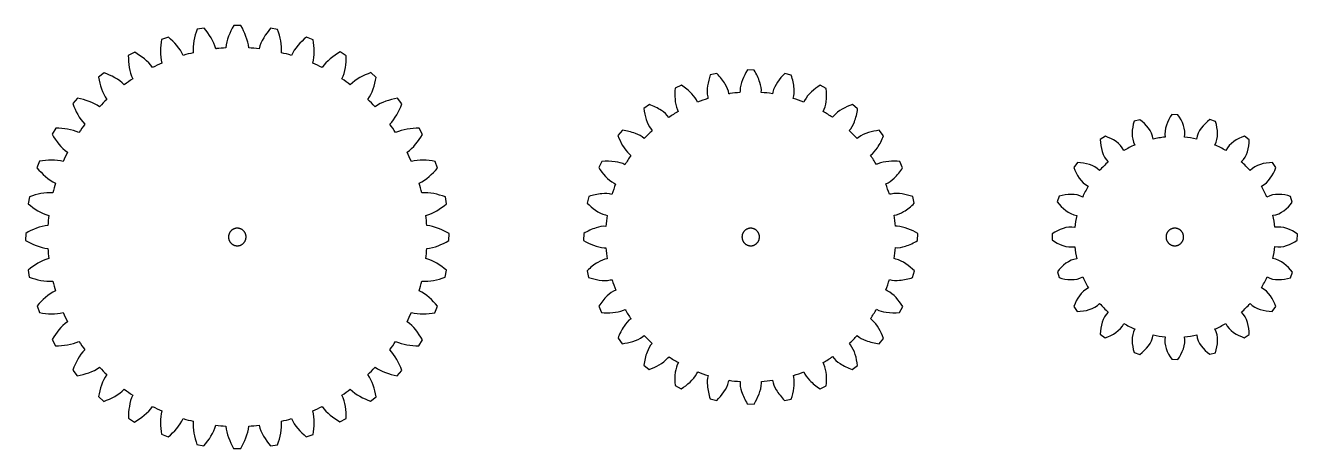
# Model space of a CAD drawing. Header units: millimetres. Extents: x 19 to 133, y 113 to 151.
import ezdxf

# ---------------------------------------------------------------- set-up
doc = ezdxf.new("R2010")
doc.units = ezdxf.units.MM
doc.header["$MEASUREMENT"] = 0
doc.layers.add('Layer 1', color=7, linetype='Continuous')

# ---------------------------------------------------------------- blocks, each defined once
blk = doc.blocks.new('block 2')
at = {"layer": 'Layer 1', "color": 32, "lineweight": 25, "true_color": 0xcc6600}
blk.add_open_spline([(82.24, 145.31), (82.54, 145.35), (82.84, 145.38), (83.14, 145.41), (83.14, 145.41), (83.15, 145.56), (83.15, 145.56), (83.17, 146.24), (83.48, 146.87), (83.81, 147.44), (83.81, 147.44), (84.43, 147.41), (84.43, 147.41), (84.64, 147.07), (84.82, 146.7), (84.94, 146.31), (85.04, 146.02), (85.11, 145.71), (85.07, 145.41), (85.4, 145.38), (85.74, 145.35), (86.07, 145.3), (86.07, 145.3), (86.11, 145.45), (86.11, 145.45), (86.28, 146.1), (86.72, 146.64), (87.18, 147.12), (87.18, 147.12), (87.78, 146.96), (87.78, 146.96), (87.9, 146.58), (88, 146.18), (88.03, 145.78), (88.06, 145.48), (88.06, 145.16), (87.95, 144.87), (88.27, 144.77), (88.59, 144.66), (88.9, 144.54), (88.9, 144.54), (88.98, 144.67), (88.98, 144.67), (89.29, 145.27), (89.84, 145.71), (90.39, 146.07), (90.39, 146.07), (90.94, 145.78), (90.94, 145.78), (90.98, 145.38), (90.98, 144.97), (90.92, 144.57), (90.88, 144.27), (90.81, 143.96), (90.64, 143.7), (90.93, 143.53), (91.22, 143.35), (91.49, 143.17), (91.49, 143.17), (91.6, 143.28), (91.6, 143.28), (92.04, 143.79), (92.67, 144.1), (93.29, 144.33), (93.29, 144.33), (93.76, 143.93), (93.76, 143.93), (93.71, 143.53), (93.62, 143.13), (93.47, 142.75), (93.36, 142.46), (93.23, 142.18), (93.01, 141.96), (93.25, 141.73), (93.49, 141.5), (93.72, 141.25), (93.72, 141.25), (93.85, 141.34), (93.85, 141.34), (94.39, 141.74), (95.07, 141.9), (95.72, 141.99), (95.72, 141.99), (96.09, 141.49), (96.09, 141.49), (95.95, 141.11), (95.78, 140.74), (95.55, 140.41), (95.38, 140.15), (95.19, 139.9), (94.92, 139.74), (95.11, 139.47), (95.29, 139.18), (95.46, 138.89), (95.46, 138.89), (95.6, 138.95), (95.6, 138.95), (96.22, 139.22), (96.92, 139.22), (97.58, 139.17), (97.58, 139.17), (97.83, 138.6), (97.83, 138.6), (97.61, 138.26), (97.35, 137.94), (97.06, 137.66), (96.84, 137.45), (96.59, 137.25), (96.3, 137.15), (96.42, 136.84), (96.53, 136.52), (96.63, 136.21), (96.63, 136.21), (96.79, 136.23), (96.79, 136.23), (97.45, 136.36), (98.13, 136.2), (98.76, 136), (98.76, 136), (98.88, 135.39), (98.88, 135.39), (98.58, 135.11), (98.27, 134.85), (97.92, 134.64), (97.65, 134.49), (97.37, 134.35), (97.06, 134.32), (97.11, 133.99), (97.15, 133.66), (97.18, 133.32), (97.18, 133.32), (97.33, 133.31), (97.33, 133.31), (98, 133.29), (98.64, 132.98), (99.21, 132.65), (99.21, 132.65), (99.18, 132.03), (99.18, 132.03), (98.84, 131.82), (98.47, 131.64), (98.08, 131.52), (97.79, 131.42), (97.48, 131.35), (97.18, 131.39), (97.15, 131.06), (97.12, 130.72), (97.07, 130.39), (97.07, 130.39), (97.22, 130.35), (97.22, 130.35), (97.87, 130.18), (98.41, 129.74), (98.89, 129.28), (98.89, 129.28), (98.73, 128.68), (98.73, 128.68), (98.35, 128.56), (97.95, 128.46), (97.55, 128.43), (97.25, 128.4), (96.93, 128.4), (96.64, 128.51), (96.54, 128.19), (96.43, 127.87), (96.31, 127.56), (96.31, 127.56), (96.44, 127.48), (96.44, 127.48), (97.04, 127.17), (97.48, 126.62), (97.84, 126.07), (97.84, 126.07), (97.55, 125.52), (97.55, 125.52), (97.15, 125.48), (96.74, 125.48), (96.34, 125.54), (96.04, 125.58), (95.73, 125.65), (95.47, 125.82), (95.3, 125.53), (95.12, 125.24), (94.94, 124.97), (94.94, 124.97), (95.05, 124.86), (95.05, 124.86), (95.56, 124.42), (95.87, 123.79), (96.1, 123.17), (96.1, 123.17), (95.7, 122.7), (95.7, 122.7), (95.3, 122.76), (94.9, 122.84), (94.52, 122.99), (94.23, 123.1), (93.95, 123.23), (93.73, 123.45), (93.5, 123.21), (93.27, 122.97), (93.02, 122.74), (93.02, 122.74), (93.11, 122.61), (93.11, 122.61), (93.51, 122.07), (93.67, 121.39), (93.76, 120.74), (93.76, 120.74), (93.26, 120.37), (93.26, 120.37), (92.88, 120.51), (92.51, 120.68), (92.18, 120.91), (91.92, 121.08), (91.67, 121.27), (91.51, 121.54), (91.24, 121.35), (90.95, 121.17), (90.66, 121), (90.66, 121), (90.72, 120.86), (90.72, 120.86), (90.99, 120.24), (90.99, 119.54), (90.94, 118.88), (90.94, 118.88), (90.37, 118.63), (90.37, 118.63), (90.03, 118.85), (89.71, 119.11), (89.43, 119.4), (89.22, 119.62), (89.02, 119.87), (88.92, 120.16), (88.61, 120.04), (88.29, 119.93), (87.98, 119.83), (87.98, 119.83), (88, 119.67), (88, 119.67), (88.13, 119.01), (87.97, 118.33), (87.77, 117.7), (87.77, 117.7), (87.16, 117.58), (87.16, 117.58), (86.88, 117.88), (86.62, 118.19), (86.41, 118.54), (86.26, 118.81), (86.12, 119.09), (86.09, 119.4), (85.76, 119.35), (85.43, 119.31), (85.09, 119.28), (85.09, 119.28), (85.08, 119.13), (85.08, 119.13), (85.06, 118.46), (84.75, 117.82), (84.42, 117.25), (84.42, 117.25), (83.8, 117.28), (83.8, 117.28), (83.59, 117.62), (83.41, 117.99), (83.29, 118.38), (83.19, 118.67), (83.12, 118.98), (83.16, 119.28), (82.83, 119.31), (82.49, 119.34), (82.16, 119.39), (82.16, 119.39), (82.12, 119.24), (82.12, 119.24), (81.95, 118.59), (81.51, 118.05), (81.05, 117.57), (81.05, 117.57), (80.45, 117.73), (80.45, 117.73), (80.33, 118.11), (80.23, 118.51), (80.2, 118.91), (80.17, 119.22), (80.17, 119.53), (80.28, 119.82), (79.96, 119.92), (79.64, 120.03), (79.33, 120.15), (79.33, 120.15), (79.25, 120.02), (79.25, 120.02), (78.94, 119.42), (78.39, 118.98), (77.84, 118.62), (77.84, 118.62), (77.29, 118.91), (77.29, 118.91), (77.25, 119.31), (77.25, 119.72), (77.31, 120.12), (77.35, 120.42), (77.42, 120.73), (77.59, 120.99), (77.3, 121.16), (77.01, 121.34), (76.74, 121.52), (76.74, 121.52), (76.63, 121.41), (76.63, 121.41), (76.19, 120.9), (75.56, 120.59), (74.94, 120.36), (74.94, 120.36), (74.47, 120.76), (74.47, 120.76), (74.52, 121.16), (74.61, 121.56), (74.76, 121.94), (74.87, 122.23), (75, 122.51), (75.22, 122.73), (74.98, 122.96), (74.74, 123.19), (74.51, 123.44), (74.51, 123.44), (74.38, 123.35), (74.38, 123.35), (73.84, 122.95), (73.16, 122.79), (72.51, 122.7), (72.51, 122.7), (72.14, 123.2), (72.14, 123.2), (72.28, 123.58), (72.45, 123.95), (72.68, 124.28), (72.85, 124.54), (73.04, 124.79), (73.31, 124.95), (73.12, 125.22), (72.94, 125.51), (72.77, 125.8), (72.77, 125.8), (72.63, 125.74), (72.63, 125.74), (72.01, 125.47), (71.31, 125.47), (70.65, 125.52), (70.65, 125.52), (70.4, 126.09), (70.4, 126.09), (70.62, 126.43), (70.88, 126.75), (71.17, 127.03), (71.39, 127.24), (71.64, 127.44), (71.93, 127.54), (71.81, 127.85), (71.7, 128.17), (71.6, 128.48), (71.6, 128.48), (71.44, 128.46), (71.44, 128.46), (70.78, 128.33), (70.1, 128.49), (69.47, 128.69), (69.47, 128.69), (69.35, 129.3), (69.35, 129.3), (69.65, 129.58), (69.96, 129.84), (70.31, 130.05), (70.58, 130.2), (70.86, 130.34), (71.17, 130.37), (71.12, 130.7), (71.08, 131.03), (71.05, 131.37), (71.05, 131.37), (70.9, 131.38), (70.9, 131.38), (70.22, 131.4), (69.59, 131.71), (69.02, 132.04), (69.02, 132.04), (69.05, 132.66), (69.05, 132.66), (69.39, 132.87), (69.76, 133.05), (70.15, 133.17), (70.44, 133.27), (70.75, 133.34), (71.05, 133.3), (71.08, 133.63), (71.11, 133.97), (71.16, 134.3), (71.16, 134.3), (71.01, 134.34), (71.01, 134.34), (70.36, 134.51), (69.82, 134.95), (69.34, 135.41), (69.34, 135.41), (69.5, 136.01), (69.5, 136.01), (69.88, 136.13), (70.28, 136.23), (70.68, 136.26), (70.98, 136.29), (71.3, 136.29), (71.59, 136.18), (71.69, 136.5), (71.8, 136.82), (71.92, 137.13), (71.92, 137.13), (71.79, 137.21), (71.79, 137.21), (71.19, 137.52), (70.75, 138.07), (70.39, 138.62), (70.39, 138.62), (70.68, 139.17), (70.68, 139.17), (71.08, 139.21), (71.49, 139.21), (71.89, 139.15), (72.19, 139.11), (72.5, 139.04), (72.76, 138.87), (72.93, 139.16), (73.11, 139.45), (73.29, 139.72), (73.29, 139.72), (73.18, 139.83), (73.18, 139.83), (72.67, 140.27), (72.36, 140.9), (72.13, 141.52), (72.13, 141.52), (72.53, 141.99), (72.53, 141.99), (72.93, 141.94), (73.33, 141.85), (73.71, 141.7), (74, 141.59), (74.28, 141.46), (74.5, 141.24), (74.73, 141.48), (74.96, 141.72), (75.21, 141.95), (75.21, 141.95), (75.12, 142.08), (75.12, 142.08), (74.72, 142.62), (74.56, 143.3), (74.47, 143.95), (74.47, 143.95), (74.97, 144.32), (74.97, 144.32), (75.35, 144.18), (75.72, 144.01), (76.05, 143.78), (76.31, 143.61), (76.56, 143.42), (76.72, 143.15), (76.99, 143.34), (77.28, 143.52), (77.57, 143.69), (77.57, 143.69), (77.51, 143.83), (77.51, 143.83), (77.24, 144.45), (77.24, 145.15), (77.29, 145.81), (77.29, 145.81), (77.86, 146.06), (77.86, 146.06), (78.2, 145.84), (78.52, 145.58), (78.8, 145.29), (79.01, 145.07), (79.21, 144.82), (79.31, 144.53), (79.62, 144.65), (79.94, 144.76), (80.25, 144.86), (80.25, 144.86), (80.23, 145.02), (80.23, 145.02), (80.1, 145.68), (80.26, 146.36), (80.46, 146.99), (80.46, 146.99), (81.07, 147.11), (81.07, 147.11), (81.35, 146.81), (81.61, 146.5), (81.82, 146.15), (81.97, 145.88), (82.11, 145.6), (82.14, 145.29), (82.17, 145.3), (82.21, 145.3), (82.24, 145.31)], degree=3, knots=[0, 0, 0, 0, 1, 1, 1, 2, 2, 2, 3, 3, 3, 4, 4, 4, 5, 5, 5, 6, 6, 6, 7, 7, 7, 8, 8, 8, 9, 9, 9, 10, 10, 10, 11, 11, 11, 12, 12, 12, 13, 13, 13, 14, 14, 14, 15, 15, 15, 16, 16, 16, 17, 17, 17, 18, 18, 18, 19, 19, 19, 20, 20, 20, 21, 21, 21, 22, 22, 22, 23, 23, 23, 24, 24, 24, 25, 25, 25, 26, 26, 26, 27, 27, 27, 28, 28, 28, 29, 29, 29, 30, 30, 30, 31, 31, 31, 32, 32, 32, 33, 33, 33, 34, 34, 34, 35, 35, 35, 36, 36, 36, 37, 37, 37, 38, 38, 38, 39, 39, 39, 40, 40, 40, 41, 41, 41, 42, 42, 42, 43, 43, 43, 44, 44, 44, 45, 45, 45, 46, 46, 46, 47, 47, 47, 48, 48, 48, 49, 49, 49, 50, 50, 50, 51, 51, 51, 52, 52, 52, 53, 53, 53, 54, 54, 54, 55, 55, 55, 56, 56, 56, 57, 57, 57, 58, 58, 58, 59, 59, 59, 60, 60, 60, 61, 61, 61, 62, 62, 62, 63, 63, 63, 64, 64, 64, 65, 65, 65, 66, 66, 66, 67, 67, 67, 68, 68, 68, 69, 69, 69, 70, 70, 70, 71, 71, 71, 72, 72, 72, 73, 73, 73, 74, 74, 74, 75, 75, 75, 76, 76, 76, 77, 77, 77, 78, 78, 78, 79, 79, 79, 80, 80, 80, 81, 81, 81, 82, 82, 82, 83, 83, 83, 84, 84, 84, 85, 85, 85, 86, 86, 86, 87, 87, 87, 88, 88, 88, 89, 89, 89, 90, 90, 90, 91, 91, 91, 92, 92, 92, 93, 93, 93, 94, 94, 94, 95, 95, 95, 96, 96, 96, 97, 97, 97, 98, 98, 98, 99, 99, 99, 100, 100, 100, 101, 101, 101, 102, 102, 102, 103, 103, 103, 104, 104, 104, 105, 105, 105, 106, 106, 106, 107, 107, 107, 108, 108, 108, 109, 109, 109, 110, 110, 110, 111, 111, 111, 112, 112, 112, 113, 113, 113, 114, 114, 114, 115, 115, 115, 116, 116, 116, 117, 117, 117, 118, 118, 118, 119, 119, 119, 120, 120, 120, 121, 121, 121, 122, 122, 122, 123, 123, 123, 124, 124, 124, 125, 125, 125, 126, 126, 126, 127, 127, 127, 128, 128, 128, 129, 129, 129, 130, 130, 130, 131, 131, 131, 132, 132, 132, 133, 133, 133, 134, 134, 134, 135, 135, 135, 136, 136, 136, 137, 137, 137, 138, 138, 138, 139, 139, 139, 140, 140, 140, 141, 141, 141, 142, 142, 142, 143, 143, 143, 144, 144, 144, 145, 145, 145, 146, 146, 146, 147, 147, 147, 148, 148, 148, 149, 149, 149, 150, 150, 150, 151, 151, 151, 152, 152, 152, 153, 153, 153, 154, 154, 154, 155, 155, 155, 156, 156, 156, 157, 157, 157, 158, 158, 158, 159, 159, 159, 160, 160, 160, 161, 161, 161, 162, 162, 162, 163, 163, 163, 164, 164, 164, 165, 165, 165, 166, 166, 166, 167, 167, 167, 168, 168, 168, 169, 169, 169, 169], dxfattribs=at)
blk = doc.blocks.new('block 3')
at = {"layer": 'Layer 1', "color": 75, "lineweight": 25, "true_color": 0x72994c}
blk.add_lwpolyline([(84.91, 132.35), (84.91, 132.37), (84.9, 132.4), (84.9, 132.42), (84.9, 132.45), (84.9, 132.48), (84.89, 132.5), (84.88, 132.53), (84.88, 132.55), (84.87, 132.58), (84.86, 132.6), (84.85, 132.63), (84.84, 132.65), (84.83, 132.68), (84.82, 132.7), (84.81, 132.72), (84.8, 132.75), (84.78, 132.77), (84.77, 132.79), (84.75, 132.81), (84.74, 132.83), (84.72, 132.85), (84.7, 132.87), (84.68, 132.89), (84.67, 132.91), (84.65, 132.93), (84.63, 132.95), (84.61, 132.96), (84.59, 132.98), (84.56, 133), (84.54, 133.01), (84.52, 133.02), (84.5, 133.04), (84.47, 133.05), (84.45, 133.06), (84.43, 133.07), (84.4, 133.08), (84.38, 133.09), (84.35, 133.1), (84.33, 133.11), (84.3, 133.11), (84.28, 133.12), (84.25, 133.12), (84.22, 133.13), (84.2, 133.13), (84.17, 133.13), (84.14, 133.14), (84.12, 133.14), (84.09, 133.14), (84.07, 133.13), (84.04, 133.13), (84.01, 133.13), (83.99, 133.13), (83.96, 133.12), (83.94, 133.12), (83.91, 133.11), (83.88, 133.1), (83.86, 133.09), (83.83, 133.08), (83.81, 133.08), (83.79, 133.06), (83.76, 133.05), (83.74, 133.04), (83.72, 133.03), (83.69, 133.01), (83.67, 133), (83.65, 132.98), (83.63, 132.97), (83.61, 132.95), (83.59, 132.94), (83.57, 132.92), (83.55, 132.9), (83.53, 132.88), (83.51, 132.86), (83.5, 132.84), (83.48, 132.82), (83.47, 132.8), (83.45, 132.78), (83.44, 132.75), (83.42, 132.73), (83.41, 132.71), (83.4, 132.68), (83.39, 132.66), (83.38, 132.63), (83.37, 132.61), (83.36, 132.59), (83.35, 132.56), (83.35, 132.53), (83.34, 132.51), (83.34, 132.48), (83.33, 132.46), (83.33, 132.43), (83.33, 132.4), (83.32, 132.38), (83.32, 132.35), (83.32, 132.33), (83.33, 132.3), (83.33, 132.27), (83.33, 132.25), (83.33, 132.22), (83.34, 132.19), (83.34, 132.17), (83.35, 132.14), (83.36, 132.12), (83.37, 132.09), (83.37, 132.07), (83.38, 132.04), (83.39, 132.02), (83.41, 131.99), (83.42, 131.97), (83.43, 131.95), (83.44, 131.93), (83.46, 131.9), (83.47, 131.88), (83.49, 131.86), (83.51, 131.84), (83.52, 131.82), (83.54, 131.8), (83.56, 131.78), (83.58, 131.76), (83.6, 131.75), (83.62, 131.73), (83.64, 131.71), (83.66, 131.7), (83.68, 131.68), (83.7, 131.67), (83.73, 131.66), (83.75, 131.64), (83.77, 131.63), (83.8, 131.62), (83.82, 131.61), (83.85, 131.6), (83.87, 131.59), (83.9, 131.58), (83.92, 131.58), (83.95, 131.57), (83.97, 131.57), (84, 131.56), (84.03, 131.56), (84.05, 131.56), (84.08, 131.55), (84.11, 131.55), (84.13, 131.55), (84.16, 131.55), (84.18, 131.56), (84.21, 131.56), (84.24, 131.56), (84.26, 131.57), (84.29, 131.57), (84.31, 131.58), (84.34, 131.59), (84.36, 131.59), (84.39, 131.6), (84.41, 131.61), (84.44, 131.62), (84.46, 131.63), (84.49, 131.65), (84.51, 131.66), (84.53, 131.67), (84.55, 131.69), (84.58, 131.7), (84.6, 131.72), (84.62, 131.73), (84.64, 131.75), (84.66, 131.77), (84.68, 131.79), (84.69, 131.81), (84.71, 131.83), (84.73, 131.85), (84.74, 131.87), (84.76, 131.89), (84.78, 131.91), (84.79, 131.93), (84.8, 131.95), (84.82, 131.98), (84.83, 132), (84.84, 132.02), (84.85, 132.05), (84.86, 132.07), (84.87, 132.1), (84.87, 132.12), (84.88, 132.15), (84.89, 132.18), (84.89, 132.2), (84.9, 132.23), (84.9, 132.25), (84.9, 132.28), (84.91, 132.31), (84.91, 132.33)], dxfattribs=at)
blk = doc.blocks.new('block 4')
at = {"layer": 'Layer 1', "color": 152, "lineweight": 25, "true_color": 0x0066cc}
blk.add_open_spline([(35.9, 149.37), (36.18, 149.4), (36.46, 149.42), (36.74, 149.44), (36.8, 150.16), (37.1, 150.84), (37.45, 151.47), (37.45, 151.47), (38.1, 151.45), (38.1, 151.45), (38.44, 150.83), (38.74, 150.15), (38.8, 149.44), (39.11, 149.42), (39.42, 149.4), (39.73, 149.36), (39.91, 150.06), (40.33, 150.68), (40.78, 151.23), (40.78, 151.23), (41.41, 151.1), (41.41, 151.1), (41.64, 150.43), (41.82, 149.72), (41.75, 149), (42.06, 148.93), (42.35, 148.85), (42.65, 148.76), (42.95, 149.42), (43.47, 149.96), (44.01, 150.42), (44.01, 150.42), (44.61, 150.18), (44.61, 150.18), (44.73, 149.48), (44.77, 148.75), (44.59, 148.06), (44.87, 147.93), (45.15, 147.8), (45.43, 147.67), (45.84, 148.26), (46.44, 148.7), (47.06, 149.07), (47.06, 149.07), (47.61, 148.72), (47.61, 148.72), (47.6, 148.01), (47.52, 147.28), (47.21, 146.64), (47.47, 146.47), (47.72, 146.29), (47.97, 146.1), (48.48, 146.62), (49.15, 146.94), (49.82, 147.2), (49.82, 147.2), (50.3, 146.77), (50.3, 146.77), (50.17, 146.07), (49.96, 145.36), (49.55, 144.78), (49.77, 144.57), (49.99, 144.35), (50.21, 144.12), (50.8, 144.54), (51.51, 144.75), (52.22, 144.88), (52.22, 144.88), (52.62, 144.37), (52.62, 144.37), (52.36, 143.71), (52.04, 143.05), (51.53, 142.54), (51.71, 142.3), (51.89, 142.04), (52.06, 141.79), (52.72, 142.09), (53.46, 142.17), (54.18, 142.18), (54.18, 142.18), (54.48, 141.61), (54.48, 141.61), (54.11, 141), (53.68, 140.41), (53.09, 140), (53.23, 139.72), (53.36, 139.44), (53.48, 139.16), (54.18, 139.35), (54.93, 139.3), (55.63, 139.18), (55.63, 139.18), (55.83, 138.57), (55.83, 138.57), (55.37, 138.03), (54.84, 137.52), (54.19, 137.22), (54.28, 136.93), (54.36, 136.63), (54.43, 136.33), (55.15, 136.39), (55.87, 136.21), (56.55, 135.98), (56.55, 135.98), (56.64, 135.34), (56.64, 135.34), (56.09, 134.89), (55.48, 134.48), (54.79, 134.3), (54.82, 133.99), (54.85, 133.68), (54.87, 133.38), (55.59, 133.31), (56.27, 133.01), (56.9, 132.66), (56.9, 132.66), (56.87, 132.02), (56.87, 132.02), (56.25, 131.67), (55.58, 131.37), (54.87, 131.31), (54.85, 131.01), (54.82, 130.7), (54.79, 130.39), (55.49, 130.21), (56.1, 129.79), (56.66, 129.34), (56.66, 129.34), (56.53, 128.7), (56.53, 128.7), (55.86, 128.47), (55.14, 128.3), (54.43, 128.36), (54.36, 128.06), (54.28, 127.76), (54.19, 127.47), (54.85, 127.16), (55.38, 126.64), (55.85, 126.1), (55.85, 126.1), (55.61, 125.5), (55.61, 125.5), (54.91, 125.39), (54.17, 125.34), (53.48, 125.53), (53.36, 125.25), (53.23, 124.97), (53.09, 124.69), (53.69, 124.28), (54.12, 123.67), (54.49, 123.06), (54.49, 123.06), (54.15, 122.51), (54.15, 122.51), (53.44, 122.52), (52.71, 122.6), (52.06, 122.9), (51.89, 122.65), (51.71, 122.39), (51.53, 122.15), (52.04, 121.63), (52.37, 120.96), (52.63, 120.29), (52.63, 120.29), (52.19, 119.81), (52.19, 119.81), (51.5, 119.95), (50.79, 120.15), (50.21, 120.57), (49.99, 120.34), (49.77, 120.12), (49.55, 119.91), (49.97, 119.32), (50.17, 118.6), (50.31, 117.9), (50.31, 117.9), (49.8, 117.5), (49.8, 117.5), (49.14, 117.75), (48.48, 118.08), (47.97, 118.59), (47.72, 118.4), (47.47, 118.22), (47.21, 118.05), (47.52, 117.4), (47.6, 116.66), (47.61, 115.94), (47.61, 115.94), (47.04, 115.64), (47.04, 115.64), (46.43, 116), (45.84, 116.44), (45.43, 117.02), (45.15, 116.89), (44.87, 116.76), (44.59, 116.63), (44.78, 115.93), (44.72, 115.19), (44.61, 114.48), (44.61, 114.48), (43.99, 114.28), (43.99, 114.28), (43.46, 114.75), (42.95, 115.28), (42.65, 115.93), (42.35, 115.84), (42.06, 115.76), (41.75, 115.69), (41.82, 114.97), (41.64, 114.24), (41.4, 113.57), (41.4, 113.57), (40.76, 113.48), (40.76, 113.48), (40.32, 114.03), (39.91, 114.64), (39.73, 115.33), (39.42, 115.29), (39.11, 115.27), (38.8, 115.25), (38.74, 114.53), (38.44, 113.85), (38.09, 113.22), (38.09, 113.22), (37.44, 113.24), (37.44, 113.24), (37.1, 113.86), (36.8, 114.54), (36.74, 115.25), (36.43, 115.27), (36.12, 115.29), (35.82, 115.33), (35.63, 114.63), (35.22, 114.01), (34.76, 113.46), (34.76, 113.46), (34.13, 113.59), (34.13, 113.59), (33.9, 114.26), (33.72, 114.98), (33.79, 115.69), (33.49, 115.76), (33.19, 115.84), (32.89, 115.93), (32.59, 115.27), (32.07, 114.73), (31.53, 114.27), (31.53, 114.27), (30.93, 114.51), (30.93, 114.51), (30.82, 115.21), (30.77, 115.94), (30.96, 116.63), (30.67, 116.76), (30.39, 116.89), (30.12, 117.02), (29.7, 116.43), (29.1, 115.99), (28.48, 115.62), (28.48, 115.62), (27.94, 115.97), (27.94, 115.97), (27.95, 116.68), (28.03, 117.41), (28.33, 118.05), (28.07, 118.22), (27.82, 118.4), (27.57, 118.59), (27.06, 118.07), (26.39, 117.75), (25.72, 117.49), (25.72, 117.49), (25.24, 117.92), (25.24, 117.92), (25.38, 118.62), (25.58, 119.33), (25.99, 119.91), (25.77, 120.12), (25.55, 120.34), (25.34, 120.57), (24.75, 120.15), (24.03, 119.94), (23.32, 119.81), (23.32, 119.81), (22.93, 120.32), (22.93, 120.32), (23.18, 120.98), (23.5, 121.64), (24.01, 122.15), (23.83, 122.39), (23.65, 122.65), (23.48, 122.9), (22.83, 122.6), (22.08, 122.52), (21.37, 122.51), (21.37, 122.51), (21.06, 123.08), (21.06, 123.08), (21.43, 123.69), (21.86, 124.28), (22.45, 124.69), (22.31, 124.97), (22.18, 125.25), (22.06, 125.53), (21.36, 125.34), (20.62, 125.39), (19.91, 125.51), (19.91, 125.51), (19.71, 126.12), (19.71, 126.12), (20.17, 126.66), (20.7, 127.17), (21.35, 127.47), (21.27, 127.76), (21.19, 128.06), (21.11, 128.36), (20.39, 128.3), (19.67, 128.48), (18.99, 128.71), (18.99, 128.71), (18.9, 129.35), (18.9, 129.35), (19.45, 129.8), (20.06, 130.21), (20.76, 130.39), (20.72, 130.7), (20.69, 131.01), (20.68, 131.31), (19.95, 131.38), (19.27, 131.68), (18.65, 132.03), (18.65, 132.03), (18.67, 132.67), (18.67, 132.67), (19.29, 133.02), (19.96, 133.32), (20.68, 133.38), (20.69, 133.68), (20.72, 133.99), (20.76, 134.3), (20.06, 134.48), (19.44, 134.9), (18.88, 135.35), (18.88, 135.35), (19.02, 135.99), (19.02, 135.99), (19.69, 136.22), (20.4, 136.39), (21.11, 136.33), (21.19, 136.63), (21.27, 136.93), (21.35, 137.22), (20.7, 137.53), (20.16, 138.05), (19.69, 138.59), (19.69, 138.59), (19.93, 139.19), (19.93, 139.19), (20.63, 139.3), (21.37, 139.35), (22.06, 139.16), (22.18, 139.44), (22.31, 139.72), (22.45, 140), (21.86, 140.41), (21.42, 141.02), (21.05, 141.63), (21.05, 141.63), (21.39, 142.18), (21.39, 142.18), (22.1, 142.17), (22.83, 142.09), (23.48, 141.79), (23.65, 142.04), (23.83, 142.3), (24.01, 142.54), (23.5, 143.06), (23.17, 143.73), (22.92, 144.4), (22.92, 144.4), (23.35, 144.88), (23.35, 144.88), (24.05, 144.74), (24.75, 144.54), (25.34, 144.12), (25.55, 144.35), (25.77, 144.57), (25.99, 144.78), (25.58, 145.37), (25.37, 146.09), (25.24, 146.79), (25.24, 146.79), (25.75, 147.19), (25.75, 147.19), (26.41, 146.94), (27.07, 146.61), (27.57, 146.1), (27.82, 146.29), (28.07, 146.47), (28.33, 146.64), (28.02, 147.29), (27.94, 148.03), (27.93, 148.75), (27.93, 148.75), (28.51, 149.05), (28.51, 149.05), (29.11, 148.69), (29.71, 148.25), (30.12, 147.67), (30.39, 147.8), (30.67, 147.93), (30.96, 148.06), (30.77, 148.76), (30.82, 149.5), (30.93, 150.21), (30.93, 150.21), (31.55, 150.41), (31.55, 150.41), (32.08, 149.94), (32.59, 149.41), (32.89, 148.76), (33.19, 148.85), (33.49, 148.93), (33.79, 149), (33.72, 149.72), (33.9, 150.45), (34.14, 151.12), (34.14, 151.12), (34.78, 151.21), (34.78, 151.21), (35.23, 150.66), (35.63, 150.05), (35.82, 149.36), (35.84, 149.36), (35.87, 149.37), (35.9, 149.37)], degree=3, knots=[0, 0, 0, 0, 1, 1, 1, 2, 2, 2, 3, 3, 3, 4, 4, 4, 5, 5, 5, 6, 6, 6, 7, 7, 7, 8, 8, 8, 9, 9, 9, 10, 10, 10, 11, 11, 11, 12, 12, 12, 13, 13, 13, 14, 14, 14, 15, 15, 15, 16, 16, 16, 17, 17, 17, 18, 18, 18, 19, 19, 19, 20, 20, 20, 21, 21, 21, 22, 22, 22, 23, 23, 23, 24, 24, 24, 25, 25, 25, 26, 26, 26, 27, 27, 27, 28, 28, 28, 29, 29, 29, 30, 30, 30, 31, 31, 31, 32, 32, 32, 33, 33, 33, 34, 34, 34, 35, 35, 35, 36, 36, 36, 37, 37, 37, 38, 38, 38, 39, 39, 39, 40, 40, 40, 41, 41, 41, 42, 42, 42, 43, 43, 43, 44, 44, 44, 45, 45, 45, 46, 46, 46, 47, 47, 47, 48, 48, 48, 49, 49, 49, 50, 50, 50, 51, 51, 51, 52, 52, 52, 53, 53, 53, 54, 54, 54, 55, 55, 55, 56, 56, 56, 57, 57, 57, 58, 58, 58, 59, 59, 59, 60, 60, 60, 61, 61, 61, 62, 62, 62, 63, 63, 63, 64, 64, 64, 65, 65, 65, 66, 66, 66, 67, 67, 67, 68, 68, 68, 69, 69, 69, 70, 70, 70, 71, 71, 71, 72, 72, 72, 73, 73, 73, 74, 74, 74, 75, 75, 75, 76, 76, 76, 77, 77, 77, 78, 78, 78, 79, 79, 79, 80, 80, 80, 81, 81, 81, 82, 82, 82, 83, 83, 83, 84, 84, 84, 85, 85, 85, 86, 86, 86, 87, 87, 87, 88, 88, 88, 89, 89, 89, 90, 90, 90, 91, 91, 91, 92, 92, 92, 93, 93, 93, 94, 94, 94, 95, 95, 95, 96, 96, 96, 97, 97, 97, 98, 98, 98, 99, 99, 99, 100, 100, 100, 101, 101, 101, 102, 102, 102, 103, 103, 103, 104, 104, 104, 105, 105, 105, 106, 106, 106, 107, 107, 107, 108, 108, 108, 109, 109, 109, 110, 110, 110, 111, 111, 111, 112, 112, 112, 113, 113, 113, 114, 114, 114, 115, 115, 115, 116, 116, 116, 117, 117, 117, 118, 118, 118, 119, 119, 119, 120, 120, 120, 121, 121, 121, 122, 122, 122, 123, 123, 123, 124, 124, 124, 125, 125, 125, 126, 126, 126, 127, 127, 127, 128, 128, 128, 129, 129, 129, 130, 130, 130, 131, 131, 131, 132, 132, 132, 133, 133, 133, 134, 134, 134, 135, 135, 135, 136, 136, 136, 137, 137, 137, 138, 138, 138, 139, 139, 139, 140, 140, 140, 141, 141, 141, 142, 142, 142, 143, 143, 143, 144, 144, 144, 145, 145, 145, 145], dxfattribs=at)
blk = doc.blocks.new('block 5')
at = {"layer": 'Layer 1', "color": 217, "lineweight": 25, "true_color": 0x7f3f7f}
blk.add_lwpolyline([(38.56, 132.35), (38.56, 132.37), (38.56, 132.4), (38.56, 132.42), (38.56, 132.45), (38.55, 132.48), (38.55, 132.5), (38.54, 132.53), (38.53, 132.55), (38.53, 132.58), (38.52, 132.6), (38.51, 132.63), (38.5, 132.65), (38.49, 132.68), (38.48, 132.7), (38.47, 132.72), (38.45, 132.75), (38.44, 132.77), (38.42, 132.79), (38.41, 132.81), (38.39, 132.83), (38.38, 132.85), (38.36, 132.87), (38.34, 132.89), (38.32, 132.91), (38.3, 132.93), (38.28, 132.95), (38.26, 132.96), (38.24, 132.98), (38.22, 133), (38.2, 133.01), (38.18, 133.02), (38.15, 133.04), (38.13, 133.05), (38.11, 133.06), (38.08, 133.07), (38.06, 133.08), (38.03, 133.09), (38.01, 133.1), (37.98, 133.11), (37.96, 133.11), (37.93, 133.12), (37.91, 133.12), (37.88, 133.13), (37.85, 133.13), (37.83, 133.13), (37.8, 133.14), (37.77, 133.14), (37.75, 133.14), (37.72, 133.13), (37.7, 133.13), (37.67, 133.13), (37.64, 133.13), (37.62, 133.12), (37.59, 133.12), (37.57, 133.11), (37.54, 133.1), (37.52, 133.09), (37.49, 133.08), (37.47, 133.08), (37.44, 133.06), (37.42, 133.05), (37.39, 133.04), (37.37, 133.03), (37.35, 133.01), (37.33, 133), (37.31, 132.98), (37.28, 132.97), (37.26, 132.95), (37.24, 132.94), (37.22, 132.92), (37.21, 132.9), (37.19, 132.88), (37.17, 132.86), (37.15, 132.84), (37.14, 132.82), (37.12, 132.8), (37.11, 132.78), (37.09, 132.75), (37.08, 132.73), (37.07, 132.71), (37.06, 132.68), (37.05, 132.66), (37.04, 132.63), (37.03, 132.61), (37.02, 132.59), (37.01, 132.56), (37, 132.53), (37, 132.51), (36.99, 132.48), (36.99, 132.46), (36.98, 132.43), (36.98, 132.4), (36.98, 132.38), (36.98, 132.35), (36.98, 132.33), (36.98, 132.3), (36.98, 132.27), (36.99, 132.25), (36.99, 132.22), (36.99, 132.19), (37, 132.17), (37.01, 132.14), (37.01, 132.12), (37.02, 132.09), (37.03, 132.07), (37.04, 132.04), (37.05, 132.02), (37.06, 131.99), (37.07, 131.97), (37.09, 131.95), (37.1, 131.93), (37.11, 131.9), (37.13, 131.88), (37.15, 131.86), (37.16, 131.84), (37.18, 131.82), (37.2, 131.8), (37.22, 131.78), (37.23, 131.76), (37.25, 131.75), (37.27, 131.73), (37.3, 131.71), (37.32, 131.7), (37.34, 131.68), (37.36, 131.67), (37.38, 131.66), (37.41, 131.64), (37.43, 131.63), (37.45, 131.62), (37.48, 131.61), (37.5, 131.6), (37.53, 131.59), (37.55, 131.58), (37.58, 131.58), (37.6, 131.57), (37.63, 131.57), (37.66, 131.56), (37.68, 131.56), (37.71, 131.56), (37.74, 131.55), (37.76, 131.55), (37.79, 131.55), (37.81, 131.55), (37.84, 131.56), (37.87, 131.56), (37.89, 131.56), (37.92, 131.57), (37.94, 131.57), (37.97, 131.58), (38, 131.59), (38.02, 131.59), (38.05, 131.6), (38.07, 131.61), (38.09, 131.62), (38.12, 131.63), (38.14, 131.65), (38.17, 131.66), (38.19, 131.67), (38.21, 131.69), (38.23, 131.7), (38.25, 131.72), (38.27, 131.73), (38.29, 131.75), (38.31, 131.77), (38.33, 131.79), (38.35, 131.81), (38.37, 131.83), (38.39, 131.85), (38.4, 131.87), (38.42, 131.89), (38.43, 131.91), (38.45, 131.93), (38.46, 131.95), (38.47, 131.98), (38.48, 132), (38.49, 132.02), (38.51, 132.05), (38.51, 132.07), (38.52, 132.1), (38.53, 132.12), (38.54, 132.15), (38.54, 132.18), (38.55, 132.2), (38.55, 132.23), (38.56, 132.25), (38.56, 132.28), (38.56, 132.31), (38.56, 132.33)], dxfattribs=at)
blk = doc.blocks.new('block 6')
at = {"layer": 'Layer 1', "color": 40, "lineweight": 25, "true_color": 0xffbf00}
blk.add_open_spline([(120.95, 141.3), (121.14, 141.33), (121.33, 141.35), (121.53, 141.37), (121.4, 142.11), (121.73, 142.83), (122.13, 143.42), (122.13, 143.42), (122.68, 143.4), (122.68, 143.4), (123.08, 142.81), (123.41, 142.1), (123.26, 141.37), (123.63, 141.34), (124, 141.28), (124.36, 141.2), (124.46, 141.94), (125, 142.52), (125.57, 142.96), (125.57, 142.96), (126.08, 142.77), (126.08, 142.77), (126.28, 142.09), (126.37, 141.31), (126.01, 140.66), (126.35, 140.52), (126.68, 140.35), (127, 140.16), (127.33, 140.83), (128.01, 141.22), (128.7, 141.46), (128.7, 141.46), (129.12, 141.12), (129.12, 141.12), (129.1, 140.41), (128.95, 139.64), (128.4, 139.14), (128.68, 138.89), (128.94, 138.63), (129.19, 138.36), (129.71, 138.89), (130.48, 139.05), (131.2, 139.07), (131.2, 139.07), (131.51, 138.62), (131.51, 138.62), (131.26, 137.95), (130.88, 137.26), (130.21, 136.95), (130.4, 136.63), (130.56, 136.3), (130.71, 135.96), (131.37, 136.31), (132.16, 136.22), (132.85, 136.02), (132.85, 136.02), (133, 135.49), (133, 135.49), (132.56, 134.93), (131.99, 134.4), (131.25, 134.31), (131.33, 133.95), (131.39, 133.59), (131.42, 133.22), (132.16, 133.35), (132.88, 133.02), (133.48, 132.61), (133.48, 132.61), (133.45, 132.06), (133.45, 132.06), (132.86, 131.67), (132.15, 131.34), (131.42, 131.48), (131.39, 131.11), (131.33, 130.75), (131.25, 130.39), (131.99, 130.28), (132.57, 129.75), (133.02, 129.17), (133.02, 129.17), (132.83, 128.66), (132.83, 128.66), (132.14, 128.47), (131.36, 128.37), (130.72, 128.73), (130.57, 128.4), (130.4, 128.07), (130.21, 127.75), (130.89, 127.42), (131.27, 126.73), (131.52, 126.05), (131.52, 126.05), (131.18, 125.62), (131.18, 125.62), (130.47, 125.65), (129.7, 125.8), (129.19, 126.34), (128.95, 126.06), (128.69, 125.8), (128.41, 125.56), (128.95, 125.03), (129.1, 124.26), (129.12, 123.54), (129.12, 123.54), (128.67, 123.24), (128.67, 123.24), (128, 123.48), (127.32, 123.86), (127, 124.53), (126.69, 124.35), (126.36, 124.18), (126.02, 124.03), (126.37, 123.37), (126.28, 122.59), (126.07, 121.89), (126.07, 121.89), (125.55, 121.74), (125.55, 121.74), (124.99, 122.18), (124.45, 122.76), (124.37, 123.49), (124.01, 123.41), (123.64, 123.36), (123.27, 123.32), (123.4, 122.58), (123.07, 121.86), (122.66, 121.27), (122.66, 121.27), (122.12, 121.29), (122.12, 121.29), (121.72, 121.88), (121.39, 122.59), (121.53, 123.32), (121.17, 123.35), (120.8, 123.41), (120.44, 123.49), (120.33, 122.75), (119.8, 122.17), (119.23, 121.73), (119.23, 121.73), (118.72, 121.92), (118.72, 121.92), (118.52, 122.6), (118.43, 123.38), (118.79, 124.03), (118.45, 124.18), (118.12, 124.34), (117.8, 124.53), (117.47, 123.86), (116.78, 123.47), (116.1, 123.23), (116.1, 123.23), (115.67, 123.57), (115.67, 123.57), (115.7, 124.28), (115.85, 125.05), (116.39, 125.55), (116.12, 125.8), (115.86, 126.06), (115.61, 126.33), (115.09, 125.8), (114.32, 125.64), (113.59, 125.62), (113.59, 125.62), (113.29, 126.07), (113.29, 126.07), (113.54, 126.74), (113.92, 127.43), (114.59, 127.74), (114.4, 128.06), (114.23, 128.39), (114.09, 128.73), (113.42, 128.38), (112.64, 128.47), (111.95, 128.67), (111.95, 128.67), (111.8, 129.2), (111.8, 129.2), (112.24, 129.76), (112.81, 130.29), (113.55, 130.38), (113.47, 130.74), (113.41, 131.1), (113.37, 131.47), (112.64, 131.34), (111.92, 131.67), (111.32, 132.08), (111.32, 132.08), (111.34, 132.63), (111.34, 132.63), (111.93, 133.02), (112.65, 133.35), (113.37, 133.21), (113.41, 133.58), (113.47, 133.94), (113.55, 134.3), (112.8, 134.41), (112.22, 134.94), (111.78, 135.52), (111.78, 135.52), (111.97, 136.03), (111.97, 136.03), (112.66, 136.22), (113.44, 136.32), (114.08, 135.96), (114.23, 136.29), (114.4, 136.62), (114.58, 136.94), (113.91, 137.27), (113.52, 137.96), (113.28, 138.64), (113.28, 138.64), (113.62, 139.07), (113.62, 139.07), (114.33, 139.04), (115.1, 138.89), (115.6, 138.35), (115.85, 138.63), (116.11, 138.89), (116.39, 139.13), (115.85, 139.66), (115.69, 140.43), (115.67, 141.15), (115.67, 141.15), (116.13, 141.45), (116.13, 141.45), (116.8, 141.21), (117.48, 140.83), (117.79, 140.16), (118.11, 140.34), (118.44, 140.51), (118.78, 140.66), (118.43, 141.32), (118.52, 142.1), (118.72, 142.8), (118.72, 142.8), (119.25, 142.95), (119.25, 142.95), (119.81, 142.51), (120.34, 141.93), (120.43, 141.2), (120.6, 141.23), (120.78, 141.27), (120.95, 141.3)], degree=3, knots=[0, 0, 0, 0, 1, 1, 1, 2, 2, 2, 3, 3, 3, 4, 4, 4, 5, 5, 5, 6, 6, 6, 7, 7, 7, 8, 8, 8, 9, 9, 9, 10, 10, 10, 11, 11, 11, 12, 12, 12, 13, 13, 13, 14, 14, 14, 15, 15, 15, 16, 16, 16, 17, 17, 17, 18, 18, 18, 19, 19, 19, 20, 20, 20, 21, 21, 21, 22, 22, 22, 23, 23, 23, 24, 24, 24, 25, 25, 25, 26, 26, 26, 27, 27, 27, 28, 28, 28, 29, 29, 29, 30, 30, 30, 31, 31, 31, 32, 32, 32, 33, 33, 33, 34, 34, 34, 35, 35, 35, 36, 36, 36, 37, 37, 37, 38, 38, 38, 39, 39, 39, 40, 40, 40, 41, 41, 41, 42, 42, 42, 43, 43, 43, 44, 44, 44, 45, 45, 45, 46, 46, 46, 47, 47, 47, 48, 48, 48, 49, 49, 49, 50, 50, 50, 51, 51, 51, 52, 52, 52, 53, 53, 53, 54, 54, 54, 55, 55, 55, 56, 56, 56, 57, 57, 57, 58, 58, 58, 59, 59, 59, 60, 60, 60, 61, 61, 61, 62, 62, 62, 63, 63, 63, 64, 64, 64, 65, 65, 65, 66, 66, 66, 67, 67, 67, 68, 68, 68, 69, 69, 69, 70, 70, 70, 71, 71, 71, 72, 72, 72, 73, 73, 73, 74, 74, 74, 75, 75, 75, 76, 76, 76, 77, 77, 77, 78, 78, 78, 79, 79, 79, 80, 80, 80, 81, 81, 81, 81], dxfattribs=at)
blk = doc.blocks.new('block 7')
at = {"layer": 'Layer 1', "color": 143, "lineweight": 25, "true_color": 0x66b2cc}
blk.add_lwpolyline([(123.19, 132.35), (123.19, 132.37), (123.19, 132.4), (123.19, 132.42), (123.18, 132.45), (123.18, 132.48), (123.17, 132.5), (123.17, 132.53), (123.16, 132.55), (123.15, 132.58), (123.15, 132.6), (123.14, 132.63), (123.13, 132.65), (123.12, 132.68), (123.11, 132.7), (123.09, 132.72), (123.08, 132.75), (123.07, 132.77), (123.05, 132.79), (123.04, 132.81), (123.02, 132.83), (123, 132.85), (122.99, 132.87), (122.97, 132.89), (122.95, 132.91), (122.93, 132.93), (122.91, 132.95), (122.89, 132.96), (122.87, 132.98), (122.85, 133), (122.83, 133.01), (122.8, 133.02), (122.78, 133.04), (122.76, 133.05), (122.73, 133.06), (122.71, 133.07), (122.69, 133.08), (122.66, 133.09), (122.64, 133.1), (122.61, 133.11), (122.58, 133.11), (122.56, 133.12), (122.53, 133.12), (122.51, 133.13), (122.48, 133.13), (122.45, 133.13), (122.43, 133.14), (122.4, 133.14), (122.38, 133.14), (122.35, 133.13), (122.32, 133.13), (122.3, 133.13), (122.27, 133.13), (122.24, 133.12), (122.22, 133.12), (122.19, 133.11), (122.17, 133.1), (122.14, 133.09), (122.12, 133.08), (122.09, 133.08), (122.07, 133.06), (122.05, 133.05), (122.02, 133.04), (122, 133.03), (121.98, 133.01), (121.95, 133), (121.93, 132.98), (121.91, 132.97), (121.89, 132.95), (121.87, 132.94), (121.85, 132.92), (121.83, 132.9), (121.82, 132.88), (121.8, 132.86), (121.78, 132.84), (121.76, 132.82), (121.75, 132.8), (121.73, 132.78), (121.72, 132.75), (121.71, 132.73), (121.7, 132.71), (121.68, 132.68), (121.67, 132.66), (121.66, 132.63), (121.65, 132.61), (121.64, 132.59), (121.64, 132.56), (121.63, 132.53), (121.62, 132.51), (121.62, 132.48), (121.62, 132.46), (121.61, 132.43), (121.61, 132.4), (121.61, 132.38), (121.61, 132.35), (121.61, 132.33), (121.61, 132.3), (121.61, 132.27), (121.61, 132.25), (121.62, 132.22), (121.62, 132.19), (121.63, 132.17), (121.63, 132.14), (121.64, 132.12), (121.65, 132.09), (121.66, 132.07), (121.67, 132.04), (121.68, 132.02), (121.69, 131.99), (121.7, 131.97), (121.71, 131.95), (121.73, 131.93), (121.74, 131.9), (121.76, 131.88), (121.77, 131.86), (121.79, 131.84), (121.81, 131.82), (121.82, 131.8), (121.84, 131.78), (121.86, 131.76), (121.88, 131.75), (121.9, 131.73), (121.92, 131.71), (121.94, 131.7), (121.97, 131.68), (121.99, 131.67), (122.01, 131.66), (122.03, 131.64), (122.06, 131.63), (122.08, 131.62), (122.11, 131.61), (122.13, 131.6), (122.16, 131.59), (122.18, 131.58), (122.21, 131.58), (122.23, 131.57), (122.26, 131.57), (122.28, 131.56), (122.31, 131.56), (122.34, 131.56), (122.36, 131.55), (122.39, 131.55), (122.42, 131.55), (122.44, 131.55), (122.47, 131.56), (122.49, 131.56), (122.52, 131.56), (122.55, 131.57), (122.57, 131.57), (122.6, 131.58), (122.62, 131.59), (122.65, 131.59), (122.67, 131.6), (122.7, 131.61), (122.72, 131.62), (122.75, 131.63), (122.77, 131.65), (122.79, 131.66), (122.82, 131.67), (122.84, 131.69), (122.86, 131.7), (122.88, 131.72), (122.9, 131.73), (122.92, 131.75), (122.94, 131.77), (122.96, 131.79), (122.98, 131.81), (123, 131.83), (123.01, 131.85), (123.03, 131.87), (123.04, 131.89), (123.06, 131.91), (123.07, 131.93), (123.09, 131.95), (123.1, 131.98), (123.11, 132), (123.12, 132.02), (123.13, 132.05), (123.14, 132.07), (123.15, 132.1), (123.16, 132.12), (123.17, 132.15), (123.17, 132.18), (123.18, 132.2), (123.18, 132.23), (123.18, 132.25), (123.19, 132.28), (123.19, 132.31), (123.19, 132.33)], dxfattribs=at)

msp = doc.modelspace()

# ---------------------------------------------------------------- block references
at = {"layer": 'Layer 1'}
for name in ['block 4', 'block 2', 'block 6', 'block 5', 'block 3', 'block 7']:
    msp.add_blockref(name, (0, 0), dxfattribs=at)

doc.saveas('drawing.dxf')
